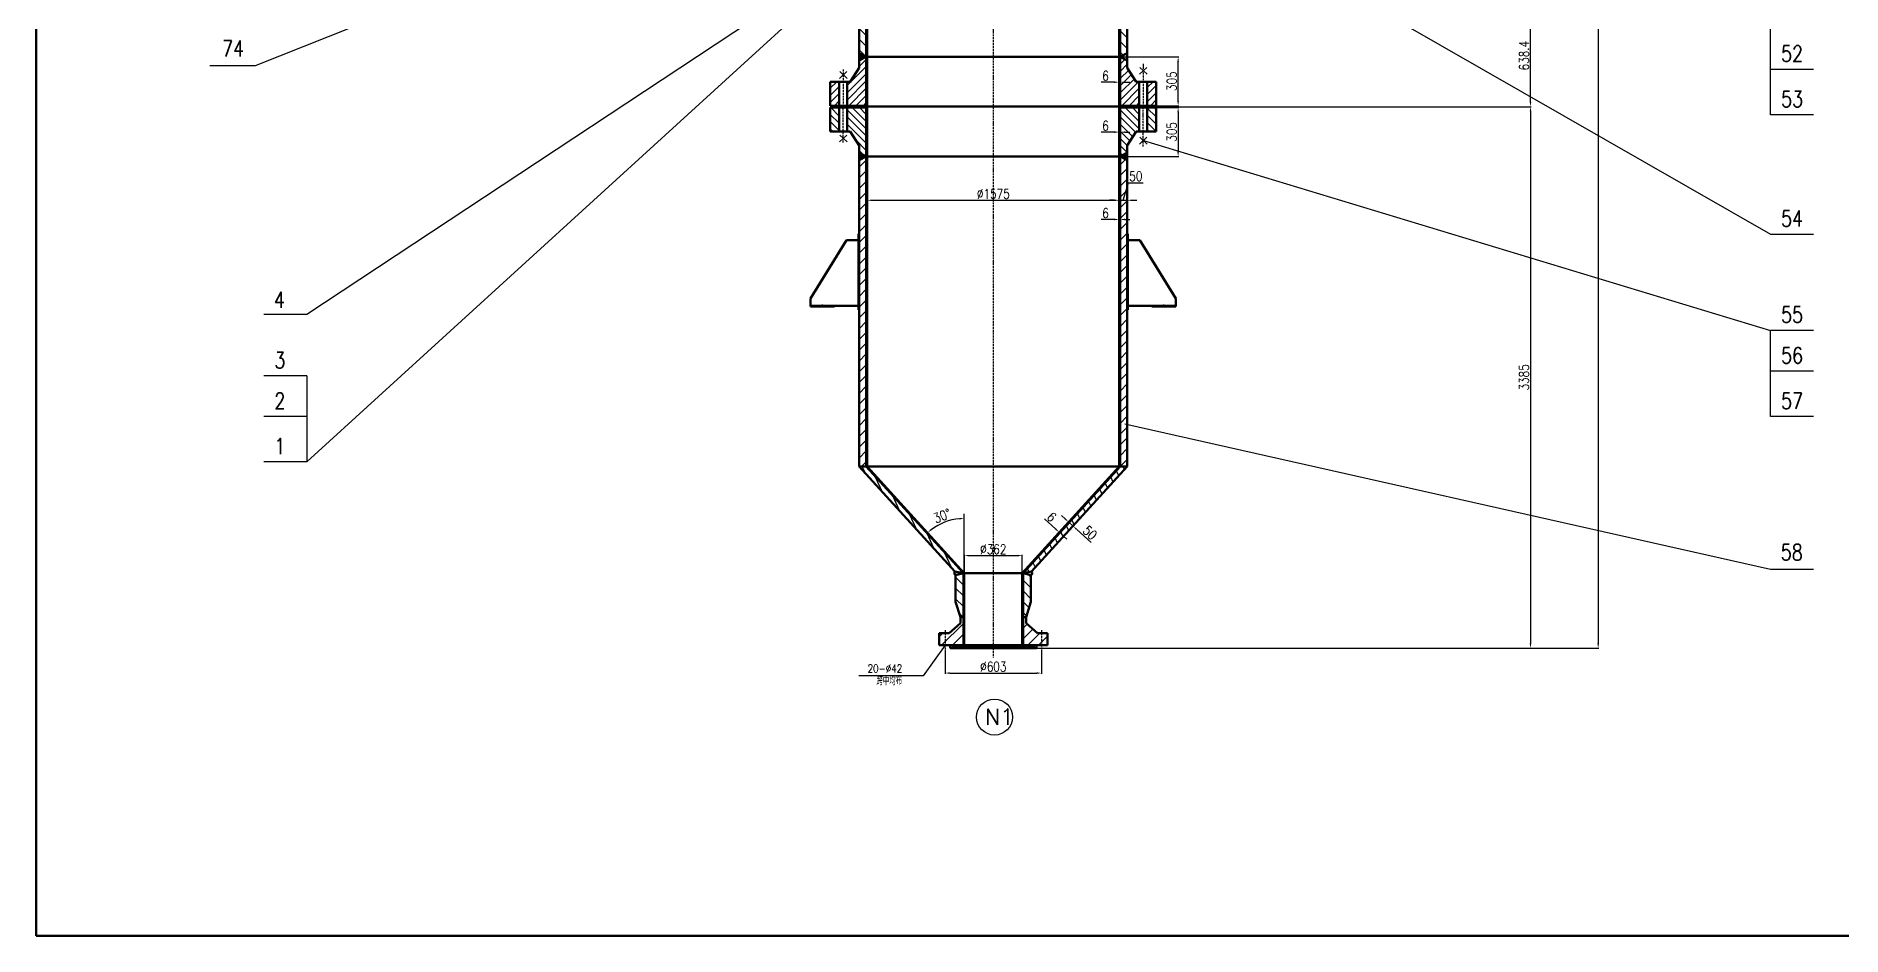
# Model space of a CAD drawing. Header units: millimetres. Extents: x -5045 to 12730, y -27160 to 3914.
# Drawn here: x -5045 to 6240, y -27160 to -21536 of the extents above; entities that cross this region are included whole.
import ezdxf

# ---------------------------------------------------------------- set-up
doc = ezdxf.new("R2010")
doc.units = ezdxf.units.MM
doc.linetypes.add('ACAD_ISO10W100', pattern=[18, 12, -3, 0, -3])
doc.layers.add('中心线', color=1, linetype='ACAD_ISO10W100')
doc.layers.add('细实线', color=3, linetype='Continuous')
doc.layers.add('轮廓线', color=6, linetype='Continuous', lineweight=50)
doc.styles.add('100', font='txt.shx', dxfattribs={"width": 0.8, "height": 100, "bigfont": 'gbcbig.shx'})
doc.styles.get("Standard").update_dxf_attribs({"font": 'txt.shx', "width": 0.8, "height": 60, "bigfont": 'gbcbig.shx'})
doc.dimstyles.new('ISO-25', dxfattribs={"dimtxt": 2.5, "dimasz": 30, "dimexe": 5, "dimexo": 2, "dimgap": 10, "dimtad": 1, "dimdsep": 46, "dimtxsty": 'Standard', "dimcen": 2.5, "dimadec": 0, "dimazin": 0, "dimtfac": 1, "dimtmove": 0, "dimatfit": 3, "dimfxl": 0, "dimarcsym": 0})
pattern_1 = [(45, (936.746, -20573.98), (-33.67596, 33.67596), [])]
pattern_2 = [(135, (936.746, -20573.98), (-33.67596, -33.67596), [])]

# ---------------------------------------------------------------- blocks, each defined once
blk = doc.blocks.new('*D1')
at = {"layer": 'Defpoints', "color": 0}
for p in [(1955, -21983), (1730, -22288), (2092, -22288)]:
    blk.add_point(p, dxfattribs=at)
at = {"layer": '细实线', "color": 0, "lineweight": -2}
for p, q in [((1957, -21983), (2097, -21983)), ((2092, -22013), (2092, -22258)), ((1732, -22288), (2097, -22288))]:
    blk.add_line(p, q, dxfattribs=at)
at = {"layer": '细实线', "color": 0}
for points in [[(2087, -22013), (2097, -22013), (2092, -21983)], [(2087, -22258), (2097, -22258), (2092, -22288)]]:
    blk.add_solid(points, dxfattribs=at)
at = {"layer": '细实线', "color": 0, "insert": (2052, -22135), "char_height": 60, "attachment_point": 5, "rotation": 90}
blk.add_mtext('305', dxfattribs=at)
blk = doc.blocks.new('*D2')
at = {"layer": 'Defpoints', "color": 0}
for p in [(1730, -21666), (2092, -21666), (1955, -21971)]:
    blk.add_point(p, dxfattribs=at)
at = {"layer": '细实线', "color": 0, "lineweight": -2}
for p, q in [((1732, -21666), (2097, -21666)), ((2092, -21941), (2092, -21696)), ((1957, -21971), (2097, -21971))]:
    blk.add_line(p, q, dxfattribs=at)
at = {"layer": '细实线', "color": 0}
for points in [[(2087, -21696), (2097, -21696), (2092, -21666)], [(2087, -21941), (2097, -21941), (2092, -21971)]]:
    blk.add_solid(points, dxfattribs=at)
at = {"layer": '细实线', "color": 0, "insert": (2052, -21818), "char_height": 60, "attachment_point": 5, "rotation": 90}
blk.add_mtext('305', dxfattribs=at)
blk = doc.blocks.new('*D19')
at = {"layer": 'Defpoints', "color": 0}
for p in [(1697, -21338), (4294, -21338), (1697, -21977)]:
    blk.add_point(p, dxfattribs=at)
at = {"layer": '细实线', "color": 0, "lineweight": -2}
for p, q in [((1699, -21338), (4299, -21338)), ((4294, -21947), (4294, -21368)), ((1699, -21977), (4299, -21977))]:
    blk.add_line(p, q, dxfattribs=at)
at = {"layer": '细实线', "color": 0}
for points in [[(4289, -21368), (4299, -21368), (4294, -21338)], [(4289, -21947), (4299, -21947), (4294, -21977)]]:
    blk.add_solid(points, dxfattribs=at)
at = {"layer": '细实线', "color": 0, "insert": (4254, -21658), "char_height": 60, "attachment_point": 5, "rotation": 90}
blk.add_mtext('638.4', dxfattribs=at)
blk = doc.blocks.new('*D20')
at = {"layer": 'Defpoints', "color": 0}
for p in [(1531, -21977), (1180, -25362), (4294, -25362)]:
    blk.add_point(p, dxfattribs=at)
at = {"layer": '细实线', "color": 0, "lineweight": -2}
for p, q in [((1533, -21977), (4299, -21977)), ((4294, -22007), (4294, -25332)), ((1182, -25362), (4299, -25362))]:
    blk.add_line(p, q, dxfattribs=at)
at = {"layer": '细实线', "color": 0}
for points in [[(4289, -22007), (4299, -22007), (4294, -21977)], [(4289, -25332), (4299, -25332), (4294, -25362)]]:
    blk.add_solid(points, dxfattribs=at)
at = {"layer": '细实线', "color": 0, "insert": (4254, -23669), "char_height": 60, "attachment_point": 5, "rotation": 90}
blk.add_mtext('3385', dxfattribs=at)
blk = doc.blocks.new('*D21')
at = {"layer": 'Defpoints', "color": 0}
for p in [(1208, 945), (1208, -25362), (4717, -25362)]:
    blk.add_point(p, dxfattribs=at)
at = {"layer": '细实线', "color": 0, "lineweight": -2}
for p, q in [((1210, 945), (4722, 945)), ((4717, 915), (4717, -25332)), ((1210, -25362), (4722, -25362))]:
    blk.add_line(p, q, dxfattribs=at)
at = {"layer": '细实线', "color": 0}
for points in [[(4712, 915), (4722, 915), (4717, 945)], [(4712, -25332), (4722, -25332), (4717, -25362)]]:
    blk.add_solid(points, dxfattribs=at)
at = {"layer": '细实线', "color": 0, "insert": (4675, -12209), "char_height": 60, "attachment_point": 5, "rotation": 90}
blk.add_mtext('(约26321）', dxfattribs=at)
blk = doc.blocks.new('*D32')
at = {"layer": 'Defpoints', "color": 0}
for p in [(635, -25371), (1238, -25371), (1238, -25517)]:
    blk.add_point(p, dxfattribs=at)
at = {"layer": '细实线', "color": 0, "lineweight": -2}
for p, q in [((635, -25373), (635, -25522)), ((1238, -25373), (1238, -25522)), ((665, -25517), (1208, -25517))]:
    blk.add_line(p, q, dxfattribs=at)
at = {"layer": '细实线', "color": 0}
for points in [[(665, -25512), (665, -25522), (635, -25517)], [(1208, -25512), (1208, -25522), (1238, -25517)]]:
    blk.add_solid(points, dxfattribs=at)
at = {"layer": '细实线', "color": 0, "insert": (937, -25477), "char_height": 60, "attachment_point": 5}
blk.add_mtext('%%C603', dxfattribs=at)
blk = doc.blocks.new('*D33')
at = {"layer": 'Defpoints', "color": 0}
for p in [(1118, -24783), (756, -24921), (1118, -24921)]:
    blk.add_point(p, dxfattribs=at)
at = {"layer": '细实线', "color": 0, "lineweight": -2}
for p, q in [((756, -24919), (756, -24778)), ((786, -24783), (1088, -24783)), ((1118, -24919), (1118, -24778))]:
    blk.add_line(p, q, dxfattribs=at)
at = {"layer": '细实线', "color": 0}
for points in [[(786, -24778), (786, -24788), (756, -24783)], [(1088, -24778), (1088, -24788), (1118, -24783)]]:
    blk.add_solid(points, dxfattribs=at)
at = {"layer": '细实线', "color": 0, "insert": (937, -24743), "char_height": 60, "attachment_point": 5}
blk.add_mtext('%%C362', dxfattribs=at)
blk = doc.blocks.new('*D34')
at = {"layer": 'Defpoints', "color": 0}
for p in [(1408, -24573), (1435, -24598), (1435, -24598)]:
    blk.add_point(p, dxfattribs=at)
at = {"layer": '细实线', "color": 0, "lineweight": -2}
for p, q in [((1386, -24553), (1364, -24533)), ((1407, -24575), (1405, -24577)), ((1408, -24573), (1435, -24598)), ((1434, -24600), (1432, -24602)), ((1458, -24619), (1548, -24701))]:
    blk.add_line(p, q, dxfattribs=at)
at = {"layer": '细实线', "color": 0}
for points in [[(1389, -24550), (1383, -24557), (1408, -24573)], [(1461, -24615), (1454, -24622), (1435, -24598)]]:
    blk.add_solid(points, dxfattribs=at)
at = {"layer": '细实线', "color": 0, "insert": (1541, -24640), "char_height": 60, "attachment_point": 5, "rotation": 317.633}
blk.add_mtext('50', dxfattribs=at)
blk = doc.blocks.new('*D35')
at = {"layer": 'Defpoints', "color": 0}
for p in [(1353, -24641), (1361, -24625), (1365, -24628)]:
    blk.add_point(p, dxfattribs=at)
at = {"layer": '细实线', "color": 0, "lineweight": -2}
for p, q in [((1327, -24618), (1256, -24553)), ((1360, -24626), (1346, -24642)), ((1363, -24629), (1349, -24645)), ((1353, -24641), (1349, -24638)), ((1375, -24661), (1397, -24681))]:
    blk.add_line(p, q, dxfattribs=at)
at = {"layer": '细实线', "color": 0}
for points in [[(1331, -24614), (1324, -24621), (1349, -24638)], [(1378, -24657), (1371, -24665), (1353, -24641)]]:
    blk.add_solid(points, dxfattribs=at)
at = {"layer": '细实线', "color": 0, "insert": (1302, -24541), "char_height": 60, "attachment_point": 5, "rotation": 317.633}
blk.add_mtext('6', dxfattribs=at)
blk = doc.blocks.new('*D36')
at = {"layer": 'Defpoints', "color": 0}
for p in [(149, -24227), (672, -24561), (756, -24522), (756, -24892), (756, -24892)]:
    blk.add_point(p, dxfattribs=at)
at = {"layer": '细实线', "color": 0, "lineweight": -2}
blk.add_arc((756, -24892), 341, 95.0372, 127.3298, dxfattribs=at)
at = {"layer": '细实线', "color": 0}
for points in [[(726, -24547), (726, -24557), (756, -24551)], [(552, -24624), (546, -24617), (526, -24640)]]:
    blk.add_solid(points, dxfattribs=at)
at = {"layer": '细实线', "color": 0, "insert": (617, -24535), "char_height": 60, "attachment_point": 5, "rotation": 21.1835}
blk.add_mtext('30°', dxfattribs=at)
blk = doc.blocks.new('*D37')
at = {"layer": 'Defpoints', "color": 0}
for p in [(149, -22481), (1724, -22481), (1724, -22562)]:
    blk.add_point(p, dxfattribs=at)
at = {"layer": '细实线', "color": 0, "lineweight": -2}
for p, q in [((149, -22483), (149, -22567)), ((179, -22562), (1694, -22562)), ((1724, -22483), (1724, -22567))]:
    blk.add_line(p, q, dxfattribs=at)
at = {"layer": '细实线', "color": 0}
for points in [[(179, -22557), (179, -22567), (149, -22562)], [(1694, -22557), (1694, -22567), (1724, -22562)]]:
    blk.add_solid(points, dxfattribs=at)
at = {"layer": '细实线', "color": 0, "insert": (937, -22522), "char_height": 60, "attachment_point": 5}
blk.add_mtext('%%C1575', dxfattribs=at)
blk = doc.blocks.new('*D38')
at = {"layer": 'Defpoints', "color": 0}
for p in [(1724, -22481), (1774, -22562), (1774, -22562)]:
    blk.add_point(p, dxfattribs=at)
at = {"layer": '细实线', "color": 0, "lineweight": -2}
for p, q in [((1749, -22562), (1782, -22452)), ((1782, -22452), (1874, -22452)), ((1694, -22562), (1664, -22562)), ((1724, -22483), (1724, -22567)), ((1724, -22562), (1774, -22562)), ((1724, -22562), (1774, -22562)), ((1774, -22560), (1774, -22557)), ((1804, -22562), (1834, -22562))]:
    blk.add_line(p, q, dxfattribs=at)
at = {"layer": '细实线', "color": 0}
for points in [[(1694, -22557), (1694, -22567), (1724, -22562)], [(1804, -22557), (1804, -22567), (1774, -22562)]]:
    blk.add_solid(points, dxfattribs=at)
at = {"layer": '细实线', "color": 0, "insert": (1828, -22412), "char_height": 60, "attachment_point": 5}
blk.add_mtext('50', dxfattribs=at)
blk = doc.blocks.new('*D39')
at = {"layer": 'Defpoints', "color": 0}
for p in [(1724, -22645), (1724, -22682), (1730, -22645)]:
    blk.add_point(p, dxfattribs=at)
at = {"layer": '细实线', "color": 0, "lineweight": -2}
for p, q in [((1694, -22682), (1612, -22682)), ((1724, -22647), (1724, -22687)), ((1730, -22682), (1724, -22682)), ((1730, -22647), (1730, -22687)), ((1760, -22682), (1790, -22682))]:
    blk.add_line(p, q, dxfattribs=at)
at = {"layer": '细实线', "color": 0}
for points in [[(1694, -22677), (1694, -22687), (1724, -22682)], [(1760, -22677), (1760, -22687), (1730, -22682)]]:
    blk.add_solid(points, dxfattribs=at)
at = {"layer": '细实线', "color": 0, "insert": (1638, -22642), "char_height": 60, "attachment_point": 5}
blk.add_mtext('6', dxfattribs=at)
blk = doc.blocks.new('*D40')
at = {"layer": 'Defpoints', "color": 0}
for p in [(1724, -22114), (1730, -22114), (1724, -22136)]:
    blk.add_point(p, dxfattribs=at)
at = {"layer": '细实线', "color": 0, "lineweight": -2}
for p, q in [((1724, -22116), (1724, -22141)), ((1730, -22116), (1730, -22141)), ((1694, -22136), (1612, -22136)), ((1730, -22136), (1724, -22136)), ((1760, -22136), (1790, -22136))]:
    blk.add_line(p, q, dxfattribs=at)
at = {"layer": '细实线', "color": 0}
for points in [[(1694, -22131), (1694, -22141), (1724, -22136)], [(1760, -22131), (1760, -22141), (1730, -22136)]]:
    blk.add_solid(points, dxfattribs=at)
at = {"layer": '细实线', "color": 0, "insert": (1638, -22096), "char_height": 60, "attachment_point": 5}
blk.add_mtext('6', dxfattribs=at)
blk = doc.blocks.new('*D41')
at = {"layer": 'Defpoints', "color": 0}
for p in [(1724, -21823), (1724, -21824), (1730, -21823)]:
    blk.add_point(p, dxfattribs=at)
at = {"layer": '细实线', "color": 0, "lineweight": -2}
for p, q in [((1694, -21824), (1612, -21824)), ((1730, -21824), (1724, -21824)), ((1724, -21825), (1724, -21829)), ((1730, -21825), (1730, -21829)), ((1760, -21824), (1790, -21824))]:
    blk.add_line(p, q, dxfattribs=at)
at = {"layer": '细实线', "color": 0}
for points in [[(1694, -21819), (1694, -21829), (1724, -21824)], [(1760, -21819), (1760, -21829), (1730, -21824)]]:
    blk.add_solid(points, dxfattribs=at)
at = {"layer": '细实线', "color": 0, "insert": (1638, -21784), "char_height": 60, "attachment_point": 5}
blk.add_mtext('6', dxfattribs=at)

msp = doc.modelspace()

# ---------------------------------------------------------------- hatches: boundary and pattern name
at = {"layer": '细实线'}
h = msp.add_hatch(color=7, dxfattribs=at)
h.paths.add_polyline_path([(149.246, -21338.478), (143.246, -21338.478), (143.246, -21665.878), (149.246, -21665.878)])
h.paths.add_polyline_path([(143.246, -21338.478), (90.594, -21323.97, 0.408419551), (99.246, -21365.399)])
h.paths.add_polyline_path([(-17.779, -21047.265), (-22.241, -21049.947), (114.463, -21288.294), (118.97, -21285.692)])
h.paths.add_polyline_path([(-155.615, -20806.945), (-160.122, -20809.548), (-22.241, -21049.947), (-17.891, -21047.333, -0.000307191), (-17.779, -21047.265)])
h = msp.add_hatch(dxfattribs=at)
h.set_pattern_fill('ANSI31', scale=15, angle=90, style=0)
h.set_pattern_definition(pattern_2)
h.paths.add_polyline_path([(143.246, -21338.478), (99.246, -21365.399), (99.246, -21642.319), (143.246, -21665.878)])
h.paths.add_polyline_path([(1774.246, -21365.399), (1730.246, -21338.478), (1730.246, -21665.878), (1774.246, -21642.319)])
for points in [[(1730.246, -21338.478), (1724.246, -21338.478), (1724.246, -21665.878), (1730.246, -21665.878)], [(143.246, -21665.878), (99.246, -21642.319), (99.246, -21689.437)], [(143.246, -22287.878), (99.246, -22264.319), (99.246, -22311.437)], [(1774.246, -22264.319), (1730.246, -22287.878), (1774.246, -22311.437)], [(149.246, -24226.878), (143.246, -24226.878), (749.746, -24891.849), (755.746, -24891.849)], [(1730.246, -24226.878), (1724.246, -24226.878), (1117.746, -24891.849), (1123.746, -24891.849)]]:
    msp.add_hatch(color=7, dxfattribs=at).paths.add_polyline_path(points)
h = msp.add_hatch(dxfattribs=at)
h.set_pattern_fill('ANSI31', scale=10, style=0)
h.set_pattern_definition([(45, (936.746, -20573.98), (-22.45064, 22.45064), [])])
h.paths.add_polyline_path([(143.246, -21665.878), (99.246, -21689.437), (99.246, -21734.342), (43.246, -21820.878), (24.246, -21820.878), (24.246, -21970.878), (143.246, -21970.878)])
h.paths.add_polyline_path([(-25.754, -21820.878), (-81.754, -21820.878), (-81.754, -21970.878), (-25.754, -21970.878)])
h.paths.add_polyline_path([(1955.246, -21820.878), (1899.246, -21820.878), (1899.246, -21970.878), (1955.246, -21970.878)])
h.paths.add_polyline_path([(1849.246, -21820.878), (1830.246, -21820.878), (1774.246, -21734.342), (1774.246, -21689.437), (1730.246, -21665.878), (1730.246, -21970.878), (1849.246, -21970.878)])
h = msp.add_hatch(color=7, dxfattribs=at)
h.paths.add_polyline_path([(149.246, -21976.878), (74.246, -21976.878), (74.246, -21982.878), (143.246, -21982.878), (143.246, -22287.878), (149.246, -22287.878)])
h.paths.add_polyline_path([(149.246, -21665.878), (143.246, -21665.878), (143.246, -21970.878), (74.246, -21970.878), (74.246, -21976.878), (149.246, -21976.878)])
h = msp.add_hatch(color=7, dxfattribs=at)
h.paths.add_polyline_path([(1730.246, -21982.878), (1799.246, -21982.878), (1799.246, -21976.878), (1724.246, -21976.878), (1724.246, -22287.878), (1730.246, -22287.878)])
h.paths.add_polyline_path([(1730.246, -21665.878), (1724.246, -21665.878), (1724.246, -21976.878), (1799.246, -21976.878), (1799.246, -21970.878), (1730.246, -21970.878)])
h.paths.add_polyline_path([(1774.246, -21642.319), (1730.246, -21665.878), (1774.246, -21689.437)])
h = msp.add_hatch(dxfattribs=at)
h.set_pattern_fill('ANSI31', scale=10, angle=90, style=0)
h.set_pattern_definition([(135, (936.746, -20573.98), (-22.45064, -22.45064), [])])
h.paths.add_polyline_path([(-25.754, -21982.878), (-81.754, -21982.878), (-81.754, -22132.878), (-25.754, -22132.878)])
h.paths.add_polyline_path([(143.246, -21982.878), (24.246, -21982.878), (24.246, -22132.878), (43.246, -22132.878), (99.246, -22219.415), (99.246, -22264.319), (143.246, -22287.878)])
h.paths.add_polyline_path([(1849.246, -21982.878), (1730.246, -21982.878), (1730.246, -22287.878), (1774.246, -22264.319), (1774.246, -22219.415), (1830.246, -22132.878), (1849.246, -22132.878)])
h.paths.add_polyline_path([(1955.246, -21982.878), (1899.246, -21982.878), (1899.246, -22132.878), (1955.246, -22132.878)])
h = msp.add_hatch(dxfattribs=at)
h.set_pattern_fill('ANSI31', scale=15, style=0)
h.set_pattern_definition(pattern_1)
h.paths.add_polyline_path([(143.246, -22287.878), (99.246, -22311.437), (99.246, -24226.878), (143.246, -24226.878)])
h.paths.add_polyline_path([(1774.246, -22311.437), (1730.246, -22287.878), (1730.246, -24226.878), (1774.246, -24226.878)])
h = msp.add_hatch(color=7, dxfattribs=at)
h.paths.add_polyline_path([(149.246, -22287.878), (143.246, -22287.878), (143.246, -24226.878), (149.246, -24226.878)])
h.paths.add_polyline_path([(1730.246, -22287.878), (1724.246, -22287.878), (1724.246, -24226.878), (1730.246, -24226.878)])
h = msp.add_hatch(dxfattribs=at)
h.set_pattern_fill('ANSI31', scale=15, angle=70, style=0)
h.set_pattern_definition([(115, (936.746, -20573.98), (-43.1629, -20.1272), [])])
h.paths.add_polyline_path([(143.246, -24226.878), (99.246, -24226.878), (697.445, -24882.747), (749.746, -24891.849)])
h.paths.add_polyline_path([(1774.246, -24226.878), (1730.246, -24226.878), (1123.746, -24891.849), (1176.047, -24882.747)])
h = msp.add_hatch(color=7, dxfattribs=at)
h.paths.add_polyline_path([(755.746, -24891.849), (749.746, -24891.849), (749.746, -25341.849), (666.416, -25341.849), (666.416, -25361.878), (683.123, -25361.878), (683.123, -25351.994), (755.746, -25351.994)])
h.paths.add_polyline_path([(1123.746, -24891.849), (1117.746, -24891.849), (1117.746, -25351.994), (1190.368, -25351.994), (1190.368, -25361.878), (1207.076, -25361.878), (1207.076, -25341.849), (1123.746, -25341.849)])
h = msp.add_hatch(color=7, dxfattribs=at)
h.paths.add_polyline_path([(1176.047, -24882.747), (1123.746, -24891.849), (1172.243, -24905.953, 0.511177442)])
h.paths.add_polyline_path([(749.746, -24891.849), (697.445, -24882.747, 0.511177442), (701.248, -24905.953)])
h = msp.add_hatch(dxfattribs=at)
h.set_pattern_fill('ANSI31', scale=15, angle=90, style=0)
h.set_pattern_definition(pattern_2)
h.paths.add_polyline_path([(749.746, -24891.849), (701.248, -24905.953), (701.248, -25072.481), (731.826, -25166.849), (749.746, -25166.849)])
h.paths.add_polyline_path([(1172.243, -24905.953), (1123.746, -24891.849), (1123.746, -25166.849), (1141.665, -25166.849), (1172.243, -25072.481)])
h = msp.add_hatch(dxfattribs=at)
h.set_pattern_fill('ANSI31', scale=15, style=0)
h.set_pattern_definition(pattern_1)
h.paths.add_polyline_path([(749.746, -25166.849), (731.826, -25166.849), (731.826, -25204.605), (660.922, -25266.849), (635.246, -25266.849), (635.246, -25341.849), (749.746, -25341.849)])
h.paths.add_polyline_path([(1238.246, -25266.849), (1212.569, -25266.849), (1141.665, -25204.605), (1141.665, -25166.849), (1123.746, -25166.849), (1123.746, -25341.849), (1238.246, -25341.849)])
h.paths.add_polyline_path([(1275.069, -25266.849), (1238.246, -25266.849), (1238.246, -25341.849), (1275.069, -25341.849)])
h.paths.add_polyline_path([(635.246, -25266.849), (598.422, -25266.849), (598.422, -25341.849), (635.246, -25341.849)])

# ---------------------------------------------------------------- linework, layer by layer
at = {"layer": '中心线', "color": 7}
for p, q in [((936.746, -18249.081), (936.746, -25419.958)), ((-0.754, -21745.317), (-0.754, -21973.867)), ((1874.246, -21709.824), (1874.246, -21973.867)), ((-0.754, -22201.045), (-0.754, -21980.477)), ((1874.246, -22225.105), (1874.246, -21980.477)), ((-129.705, -23232.616), (-129.705, -23214.325)), ((2003.196, -23232.616), (2003.196, -23214.325)), ((635.246, -25248.289), (635.246, -25370.737)), ((1238.246, -25248.289), (1238.246, -25370.737))]:
    msp.add_line(p, q, dxfattribs=at)
at = {"layer": '细实线', "color": 7}
for p, q in [((383.108, -20106.027), (-3676.413, -21721.462)), ((2085.764, -20648.042), (5793.747, -22774.604)), ((-326.461, -21275.088), (-3354.112, -23275.458)), ((-217.65, -21337.771), (-3354.112, -24197.707)), ((5793.747, -22027.453), (5793.747, -21489.234)), ((-3676.413, -21721.462), (-3958.811, -21721.462)), ((21.939, -21758.112), (-23.448, -21801.418)), ((-21.81, -21758.112), (23.577, -21801.418)), ((1896.121, -21731.498), (1850.733, -21774.803)), ((1852.371, -21731.498), (1897.758, -21774.803)), ((6062.382, -21744.001), (5793.747, -21744.001)), ((6062.382, -22027.453), (5793.747, -22027.453)), ((21.121, -22154.163), (-24.267, -22197.469)), ((-22.629, -22154.163), (22.758, -22197.469)), ((1896.939, -22167.386), (1851.552, -22210.692)), ((1853.19, -22167.386), (1898.577, -22210.692)), ((1875.884, -22189.039), (5793.747, -23375.204)), ((5793.747, -22774.604), (6062.382, -22774.604)), ((-3354.112, -23275.458), (-3622.747, -23275.458)), ((6062.382, -23375.204), (5793.747, -23375.204)), ((5793.747, -23913.423), (5793.747, -23375.204)), ((-3354.112, -23659.488), (-3622.747, -23659.488)), ((-3354.112, -23659.488), (-3354.112, -24197.707)), ((-3354.112, -23659.488), (-3354.112, -24197.707)), ((6062.382, -23629.971), (5793.747, -23629.971)), ((-3354.112, -23914.255), (-3622.747, -23914.255)), ((6062.382, -23913.423), (5793.747, -23913.423)), ((1758.651, -23958.433), (5793.747, -24867.258)), ((-3354.112, -24197.707), (-3622.747, -24197.707)), ((755.746, -24891.849), (755.746, -24522.142)), ((5793.747, -24867.258), (6062.382, -24867.258)), ((635.246, -25341.849), (497.806, -25534.101)), ((497.806, -25534.101), (96.38, -25534.101))]:
    msp.add_line(p, q, dxfattribs=at)
msp.add_circle((944.635, -25791.967), 112.541, dxfattribs=at)
at = {"layer": '轮廓线', "color": 7}
for p, q in [((-5045.153, -27159.717), (-5045.153, 3913.693)), ((99.246, -21689.437), (99.246, -21365.399)), ((143.246, -21665.878), (143.246, -21338.478)), ((149.246, -21338.478), (149.246, -24226.878)), ((1724.246, -21338.478), (1724.246, -24226.878)), ((1730.246, -21665.878), (1730.246, -21338.478)), ((1774.246, -21689.437), (1774.246, -21365.399)), ((143.246, -21665.878), (99.246, -21642.319)), ((143.246, -21665.878), (99.246, -21689.437)), ((143.246, -21665.878), (99.246, -21689.437)), ((143.246, -21665.878), (936.746, -21665.878)), ((143.246, -21970.878), (143.246, -21665.878)), ((149.246, -22287.878), (149.246, -21665.878)), ((1730.246, -21665.878), (936.746, -21665.878)), ((1730.246, -21665.878), (1774.246, -21642.319)), ((1730.246, -21665.878), (1774.246, -21689.437)), ((1730.246, -21970.878), (1730.246, -21665.878)), ((43.246, -21820.878), (99.246, -21734.342)), ((99.246, -21689.437), (99.246, -21734.342)), ((99.246, -21689.437), (99.246, -21734.342)), ((1774.246, -21689.437), (1774.246, -21734.342)), ((1830.246, -21820.878), (1774.246, -21734.342)), ((-81.754, -21970.878), (-81.754, -21820.878)), ((-81.754, -21820.878), (43.246, -21820.878)), ((-25.754, -21970.878), (-25.754, -21820.878)), ((24.246, -21970.878), (24.246, -21820.878)), ((1955.246, -21820.878), (1830.246, -21820.878)), ((1849.246, -21970.878), (1849.246, -21820.878)), ((1899.246, -21970.878), (1899.246, -21820.878)), ((1955.246, -21970.878), (1955.246, -21820.878)), ((-81.754, -21970.878), (143.246, -21970.878)), ((-81.754, -21982.878), (-81.754, -22132.878)), ((-81.754, -21982.878), (143.246, -21982.878)), ((-25.754, -21982.878), (-25.754, -22132.878)), ((24.246, -21982.878), (24.246, -22132.878)), ((74.246, -21976.878), (74.246, -21970.878)), ((149.246, -21976.878), (74.246, -21976.878)), ((74.246, -21976.878), (74.246, -21982.878)), ((149.246, -21976.878), (74.246, -21976.878)), ((143.246, -22287.878), (143.246, -21982.878)), ((936.746, -21976.878), (149.246, -21976.878)), ((936.746, -21976.878), (1724.246, -21976.878)), ((1724.246, -21976.878), (1799.246, -21976.878)), ((1724.246, -21976.878), (1799.246, -21976.878)), ((1955.246, -21970.878), (1730.246, -21970.878)), ((1730.246, -21982.878), (1730.246, -24226.878)), ((1955.246, -21982.878), (1730.246, -21982.878)), ((1799.246, -21976.878), (1799.246, -21970.878)), ((1799.246, -21976.878), (1799.246, -21982.878)), ((1849.246, -21982.878), (1849.246, -22132.878)), ((1899.246, -21982.878), (1899.246, -22132.878)), ((1955.246, -21982.878), (1955.246, -22132.878)), ((-81.754, -22132.878), (43.246, -22132.878)), ((43.246, -22132.878), (99.246, -22219.415)), ((99.246, -22264.319), (99.246, -22219.415)), ((1830.246, -22132.878), (1774.246, -22219.415)), ((1774.246, -22264.319), (1774.246, -22219.415)), ((1955.246, -22132.878), (1830.246, -22132.878)), ((143.246, -22287.878), (99.246, -22264.319)), ((99.246, -22264.319), (99.246, -24226.878)), ((143.246, -22287.878), (99.246, -22311.437)), ((143.246, -22287.878), (936.746, -22287.878)), ((143.246, -22287.878), (143.246, -24226.878)), ((149.246, -22287.878), (149.246, -24226.878)), ((1730.246, -22287.878), (936.746, -22287.878)), ((1730.246, -22287.878), (1774.246, -22264.319)), ((1730.246, -22287.878), (1774.246, -22311.437)), ((1774.246, -22264.319), (1774.246, -24226.878)), ((95.295, -22772.359), (99.246, -22772.359)), ((95.295, -23247.359), (95.295, -22772.359)), ((1778.196, -22772.359), (1774.246, -22772.359)), ((1778.196, -23247.359), (1778.196, -22772.359)), ((20.295, -22810.896), (-204.705, -23176.878)), ((95.295, -22810.896), (20.295, -22810.896)), ((1778.196, -22810.896), (1853.196, -22810.896)), ((1853.196, -22810.896), (2078.196, -23176.878)), ((-204.705, -23226.878), (-204.705, -23176.878)), ((95.295, -23220.878), (-204.705, -23220.878)), ((-54.705, -23226.878), (-204.705, -23226.878)), ((-54.705, -23226.878), (-54.705, -23220.878)), ((95.295, -23247.359), (99.246, -23247.359)), ((1778.196, -23247.359), (1774.246, -23247.359)), ((1778.196, -23220.878), (2078.196, -23220.878)), ((1928.196, -23226.878), (1928.196, -23220.878)), ((1928.196, -23226.878), (2078.196, -23226.878)), ((2078.196, -23226.878), (2078.196, -23176.878)), ((99.246, -24226.878), (936.746, -24226.878)), ((99.246, -24226.878), (697.445, -24882.747)), ((143.246, -24226.878), (749.746, -24891.849)), ((755.746, -24891.849), (149.246, -24226.878)), ((1774.246, -24226.878), (936.746, -24226.878)), ((1117.746, -24891.849), (1724.246, -24226.878)), ((1730.246, -24226.878), (1123.746, -24891.849)), ((1774.246, -24226.878), (1176.047, -24882.747)), ((749.746, -24891.849), (697.445, -24882.747)), ((749.746, -24891.849), (701.248, -24905.953)), ((701.248, -25072.481), (701.248, -24905.953)), ((749.746, -25341.849), (749.746, -24891.849)), ((749.746, -24891.849), (936.746, -24891.849)), ((755.746, -25351.994), (755.746, -24891.849)), ((1123.746, -24891.849), (936.746, -24891.849)), ((1117.746, -25351.994), (1117.746, -24891.849)), ((1123.746, -24891.849), (1176.047, -24882.747)), ((1123.746, -25341.849), (1123.746, -24891.849)), ((1123.746, -24891.849), (1172.243, -24905.953)), ((1172.243, -25072.481), (1172.243, -24905.953)), ((731.826, -25166.849), (701.248, -25072.481)), ((1141.665, -25166.849), (1172.243, -25072.481)), ((598.422, -25266.849), (660.922, -25266.849)), ((598.422, -25341.849), (598.422, -25266.849)), ((731.826, -25204.605), (660.922, -25266.849)), ((731.826, -25166.849), (731.826, -25204.605)), ((749.746, -25166.849), (731.826, -25166.849)), ((1123.746, -25166.849), (1141.665, -25166.849)), ((1141.665, -25166.849), (1141.665, -25204.605)), ((1141.665, -25204.605), (1212.569, -25266.849)), ((1275.069, -25266.849), (1212.569, -25266.849)), ((1275.069, -25341.849), (1275.069, -25266.849)), ((598.422, -25341.849), (749.746, -25341.849)), ((666.416, -25361.878), (666.416, -25341.849)), ((936.746, -25361.878), (666.416, -25361.878)), ((683.123, -25351.994), (936.746, -25351.994)), ((683.123, -25361.878), (683.123, -25351.994)), ((755.746, -25341.849), (936.746, -25341.849)), ((1117.746, -25341.849), (936.746, -25341.849)), ((1190.368, -25351.994), (936.746, -25351.994)), ((936.746, -25361.878), (1207.076, -25361.878)), ((1275.069, -25341.849), (1123.746, -25341.849)), ((1190.368, -25361.878), (1190.368, -25351.994)), ((1207.076, -25361.878), (1207.076, -25341.849)), ((-5045.153, -27159.717), (10030.946, -27159.717))]:
    msp.add_line(p, q, dxfattribs=at)
for centre, start, end in [((707.73, -24892.976), 135.1581272, 243.4585011), ((1165.762, -24892.976), 296.5414989, 44.8418728)]:
    msp.add_arc(centre, 14.506, start, end, dxfattribs=at)

# ---------------------------------------------------------------- texts
at = {"layer": '细实线', "color": 7, "style": '100', "width": 0.8}
for s, p in [('74', (-3883.146, -21662.436)), ('52', (5860.348, -21695.681)), ('53', (5860.348, -21979.133)), ('54', (5860.348, -22726.284)), ('4', (-3558.482, -23233.646)), ('55', (5860.348, -23326.885)), ('3', (-3556.145, -23611.168)), ('56', (5860.348, -23581.652)), ('2', (-3556.145, -23865.935)), ('57', (5860.348, -23865.104)), ('1', (-3556.145, -24149.387)), ('58', (5858.405, -24812.097))]:
    msp.add_text(s, height=100, dxfattribs=at).set_placement(p)
at = {"layer": '细实线', "color": 7, "width": 0.8}
for s, p in [('20-%%C42', (151.358, -25513.637)), ('跨中均布', (206.582, -25592.005))]:
    msp.add_text(s, height=50, dxfattribs=at).set_placement(p)
at = {"layer": '细实线', "color": 7, "style": '100'}
msp.add_text('N1', height=100, dxfattribs=at).set_placement((885.248, -25840.198))

# ---------------------------------------------------------------- dimensions: what is measured, and where the dimension line sits
at = {"layer": '细实线', "color": 7}
dim = msp.add_linear_dim(base=(4716.639, -25361.878), p1=(1208.273, 944.52), p2=(1208.273, -25361.878), angle=90, text='(约26321）', dimstyle='ISO-25', dxfattribs=at)
dim.commit()
dim.dimension.update_dxf_attribs({"geometry": '*D21', "text_midpoint": (4674.654, -12208.679)})
for base, p1, p2, picture, middle in [((4294.309, -21338.478), (1696.629, -21976.878), (1696.629, -21338.478), '*D19', (4254.309, -21657.678)), ((2092.005, -21665.878), (1955.246, -21970.878), (1730.246, -21665.878), '*D2', (2052.005, -21818.378)), ((4294.309, -25361.878), (1530.916, -21976.878), (1180.279, -25361.878), '*D20', (4254.309, -23669.378)), ((2091.856, -22287.878), (1955.246, -21982.878), (1730.246, -22287.878), '*D1', (2051.856, -22135.378))]:
    dim = msp.add_linear_dim(base=base, p1=p1, p2=p2, angle=90, dimstyle='ISO-25', dxfattribs=at)
    dim.commit()
    dim.dimension.update_dxf_attribs({"geometry": picture, "text_midpoint": middle})
for base, p1, p2, picture, middle in [((1724.246, -21823.969), (1730.246, -21823.479), (1724.246, -21823.479), '*D41', (1638.246, -21783.969)), ((1724.246, -22136.031), (1730.246, -22113.534), (1724.246, -22113.534), '*D40', (1638.246, -22096.031)), ((1724.246, -22681.729), (1730.246, -22644.832), (1724.246, -22644.832), '*D39', (1638.246, -22641.729))]:
    dim = msp.add_linear_dim(base=base, p1=p1, p2=p2, dimstyle='ISO-25', dxfattribs=at)
    dim.commit()
    dim.dimension.update_dxf_attribs({"geometry": picture, "text_midpoint": middle})
dim = msp.add_linear_dim(base=(1774.246, -22561.999), p1=(1724.246, -22480.68), p2=(1774.246, -22561.999), dimstyle='ISO-25', override={"dimtmove": 1}, dxfattribs=at)
dim.commit()
dim.dimension.update_dxf_attribs({"geometry": '*D38', "text_midpoint": (1792.246, -22411.999)})
for base, p1, p2, text, picture, middle in [((1724.246, -22561.999), (149.246, -22480.68), (1724.246, -22480.68), '%%C1575', '*D37', (936.746, -22521.999)), ((1117.746, -24782.589), (755.746, -24921.461), (1117.746, -24921.461), '%%C362', '*D33', (936.746, -24742.589)), ((1238.246, -25516.788), (635.246, -25370.737), (1238.246, -25370.737), '%%C603', '*D32', (936.746, -25476.788))]:
    dim = msp.add_linear_dim(base=base, p1=p1, p2=p2, text=text, dimstyle='ISO-25', dxfattribs=at)
    dim.commit()
    dim.dimension.update_dxf_attribs({"geometry": picture, "text_midpoint": middle})
dim = msp.add_angular_dim_2l(base=(672.461, -24560.823), line1=((755.746, -24891.849), (755.746, -24522.142)), line2=((755.746, -24891.849), (149.246, -24226.878)), text='30°', dimstyle='ISO-25', dxfattribs=at)
dim.commit()
dim.dimension.update_dxf_attribs({"geometry": '*D36', "text_midpoint": (617.347, -24534.732)})
dim = msp.add_linear_dim(base=(1352.593, -24640.94), p1=(1361.474, -24624.624), p2=(1364.749, -24627.611), angle=317.6329765, text='6', dimstyle='ISO-25', dxfattribs=at)
dim.commit()
dim.dimension.update_dxf_attribs({"geometry": '*D35', "text_midpoint": (1275.433, -24570.565), "dimtype": 161})
dim = msp.add_aligned_dim(p1=(1408.141, -24573.457), p2=(1435.436, -24598.352), distance=0, text='50', dimstyle='ISO-25', dxfattribs=at)
dim.commit()
dim.dimension.update_dxf_attribs({"geometry": '*D34', "text_midpoint": (1540.708, -24640.229)})

doc.saveas('drawing.dxf')
